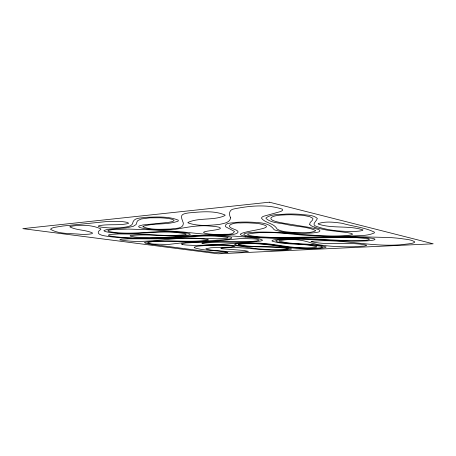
<?xml version="1.0" encoding="UTF-8"?>
<svg xmlns="http://www.w3.org/2000/svg" width="456" height="456" viewBox="0 0 456 456"><rect width="100%" height="100%" fill="white"/><g stroke="black" fill="none" stroke-linecap="round" stroke-linejoin="round"><path stroke-width="0.68" d="M227.783 239.845L241.258 238.511L254.482 238.876A11.394 1.254 1.3 0 1 257.891 239.411L259.082 240.238L256.7 240.973L250.823 241.543L215.967 241.834A56.419 5.461 1.4 0 0 206.79 241.954L185.934 242.951L181.237 243.874L181.944 244.382A9.53 0.952 1.8 0 0 182.651 244.547M210.586 241.366L186.544 242.432A42.625 4.195 1.6 0 0 181.157 242.951L168.64 244.422L154.162 244.125A11.679 1.163 2.1 0 1 149.779 243.578L148.274 243.219A13.532 1.351 2.1 0 1 147.693 242.94C151.962 240.603 159.001 241.891 164.183 241.344A48.125 4.634 1.9 0 1 166.964 241.327L202.019 241.327L224.54 239.662A117.146 14.033 2.6 0 0 226.296 239.428C229.391 239.28 235.746 237.679 228.519 236.692A15.287 1.721 1.6 0 0 224.711 236.225C206.705 234.646 188.641 236.385 170.664 237.473A136.344 17.071 3.2 0 1 166.491 237.69L156.072 238.066A68.81 8.043 2.6 0 1 138.863 238.135L121.769 237.456L110.745 236.14A15.111 1.63 2.5 0 1 108.471 235.239A14.803 1.602 2.5 0 1 108.522 235.028L109.389 234.652A16.57 1.79 2.5 0 1 110.66 234.412L118.936 233.939L131.305 234.065A67.727 6.823 2.3 0 1 134.583 234.156C151.552 234.19 168.697 236.721 185.603 234.589A12.192 1.414 2.1 0 0 186.048 233.945C162.222 228.866 137.712 235.912 113.629 232.862A16.256 1.864 2.6 0 1 107.308 232.001A15.874 1.818 2.6 0 1 106.174 231.751L104.321 231.118L103.945 230.491L107.32 229.453L125.981 227.886L133.198 226.387L136.082 224.551L137.148 221.485L137.917 220.493L141.377 218.965L149.853 217.82L160.027 217.78A13.948 1.909 2.4 0 1 163.493 217.985A14.113 1.932 2.4 0 1 167.683 218.424A13.76 1.881 2.4 0 1 170.276 218.846L173.195 219.655L174.146 220.664L172.516 221.57L168.178 222.414L142.762 224.973L139.211 225.937L138.635 226.489L138.989 227.065A19.232 2.394 2.3 0 0 140.779 227.789L142.534 228.205A17.607 2.189 2.3 0 0 144.746 228.593A18.177 2.263 2.3 0 0 151.272 229.317L156.613 229.647A21.158 2.645 2.3 0 0 159.891 229.761L163.117 229.813A23.25 2.913 2.3 0 0 168.224 229.756L172.79 229.533A28.848 3.642 2.4 0 0 175.212 229.334C186.88 227.339 198.599 224.814 210.529 226.096A13.532 1.727 1.7 0 1 217.586 226.894A13.315 1.699 1.7 0 1 218.789 227.156C228.256 230.571 191.486 230.799 207.902 233.831A12.853 1.539 1.6 0 0 213.853 234.361L217.729 234.498A14.923 1.795 1.6 0 0 221.576 234.509C225.253 233.711 232.748 235.541 234.43 231.637A50.485 6.133 2 0 0 234.048 231.209L226.033 226.968A62.033 8.179 0.8 0 1 225.469 226.484C224.392 222.123 234.247 223.235 236.721 222.328A20.4 2.736 1.2 0 1 242.09 222.083L245.596 222.049A18.73 2.519 1.2 0 1 249.181 222.106A19.414 2.605 1.2 0 1 257.207 222.585C263.534 222.881 270.294 224.056 274.039 229.579A54.617 7.005 0.3 0 0 274.905 230.041L282.338 231.944A27.628 3.5 0.6 0 0 289.269 232.748L297.574 233.215A20.554 2.576 0.6 0 0 301.935 233.295L306.215 233.25A18.742 2.343 0.6 0 0 315.273 232.623L317.764 232.195A20.794 2.605 0.7 0 0 319.092 231.825C323.492 229.111 310.211 228.034 309.037 227.379A99.607 11.907 1.5 0 0 306.723 226.963L284.025 223.24A88.937 13.11 -0.2 0 1 281.608 222.767C264.685 219.929 269.53 215.34 283.934 214.941A18.702 2.736 0.6 0 1 291.35 214.742L301.154 215.198A19.431 2.844 0.6 0 1 304.306 215.557L309.772 216.68L312.662 218.202A41.872 6.065 0.9 0 1 312.958 218.789C312.862 221.046 309.35 221.929 309.767 224.278M314.349 248.269L311.91 248.343A16.627 1.664 0.7 0 1 307.555 248.366L289.68 247.329A45.72 4.737 0.6 0 1 287.696 247.095L271.189 244.65A41.279 4.064 1.3 0 0 269.103 244.399L256.591 243.418A21.478 2.172 1.2 0 0 253.753 243.316L249.939 243.23A19.135 1.944 1.2 0 0 244.456 243.247L237.274 243.658A13.629 1.391 1.3 0 0 234.891 244.182A13.184 1.345 1.3 0 0 234.697 244.445L235.239 244.809A14.729 1.505 1.3 0 0 236.197 245.083C252.966 247.79 270.112 246.069 286.921 248.395A12.586 1.214 1 0 1 287.827 248.64L288.26 248.959L287.759 249.261A11.845 1.14 1 0 1 285.416 249.631L271.793 249.831L256.762 248.737A43.217 4.343 0.9 0 1 254.921 248.503L239.662 246.137A44.112 4.189 1.7 0 0 237.747 245.887L227.761 245.02A17.22 1.693 1.5 0 0 225.11 244.906L194.701 245.362A12.865 1.294 1.8 0 1 192.181 245.322L187.387 245.1A9.627 0.963 1.8 0 1 182.651 244.547M245.311 237C250.937 237.941 257.332 237.445 262.434 240.095A19.5 2.143 1.3 0 1 262.28 240.426A20.383 2.24 1.3 0 1 260.182 241.116C240.905 243.726 221.263 240.694 202.019 243.037A8.886 0.912 1.6 0 0 202.276 243.458C216.976 246.04 231.847 242.752 246.622 242.877A22.806 2.314 1.2 0 1 256.312 243.059C273.514 243.247 290.244 248.457 307.498 247.825A12.363 1.237 0.8 0 0 312.126 247.659L315.774 247.232A12.711 1.271 0.8 0 0 316.772 246.816C302.721 242.672 286.499 245.562 272.198 241.133A20.965 2.28 0.8 0 1 272.42 240.375A20.452 2.223 0.8 0 1 277.533 239.377L293.379 238.727L316.088 239.206A88.646 8.698 0.9 0 1 319.268 239.349L348.093 240.7A27.856 3.163 0.1 0 0 351.285 240.762L364.806 240.392A13.241 1.471 0.1 0 0 367.895 239.976L369.206 239.571L369.292 239.132A13.332 1.482 0.2 0 0 367.696 238.596L356.809 237.679L336.545 237.587A128.381 11.981 0.3 0 0 333.017 237.633L284.265 238.368L259.777 237.77A32.963 3.933 1 0 1 253.12 237.257L246.052 236.368A26.642 3.158 1.1 0 1 241.264 235.148A27.406 3.249 1 0 1 240.352 234.236C243.869 230.326 282.526 228.416 258.723 223.605A17.641 2.354 1.3 0 0 255.799 223.28L247.967 222.847A16.382 2.189 1.2 0 0 240.152 222.955C234.441 222.454 222.961 225.486 234.196 229.271C243.076 232.264 234.498 234.931 229.795 234.64A20.212 2.434 1.6 0 1 220.522 234.948L205.969 234.338L182.987 231.979A52.366 5.78 2.2 0 0 179.909 231.694L150.6 229.801L128.541 229.077L112.461 229.59L108.465 230.303L107.907 230.759L108.209 231.124A13.452 1.545 2.6 0 0 110.677 231.859C131.02 235.267 151.517 230.702 171.952 231.745A21.175 2.434 2.1 0 1 176.301 231.956L187.023 233.09A15.339 1.778 2.1 0 1 189.97 233.951A14.917 1.727 2 0 1 190.237 234.31L189.895 234.652A16.405 1.898 2.1 0 1 188.06 235.136C168.954 237.388 149.648 233.523 130.564 235.558A10.898 1.186 2.4 0 0 130.399 236.157L134.32 236.977A11.964 1.305 2.4 0 0 136.726 237.234L149.306 237.741L165.608 237.285A141.548 17.841 3.3 0 0 168.139 237.154L198.656 235.353L220.077 235.427A54.703 5.814 1.6 0 1 245.254 237.006M314.235 227.082L316.567 227.84A110.415 14.837 -0.9 0 0 318.128 228.279L326.353 230.023A58.738 7.735 -0.3 0 0 328.656 230.377L347.472 232.617L351.012 233.307L352.534 234.042L351.969 234.64L350.305 235.074A15.071 1.801 0.3 0 1 346.942 235.501C317.308 237.787 287.901 231.454 258.29 232.104A22.578 2.679 1.1 0 0 251.706 232.446A21.654 2.571 1.1 0 0 248.697 232.76A22.344 2.651 1.1 0 0 244.786 233.592A23.359 2.77 1 0 0 246.086 235.575A24.225 2.873 1 0 0 250.167 236.368C274.073 239.235 298.23 237.502 322.221 237.405C338.996 237.371 355.891 236.202 372.575 238.363A17.248 1.909 0.1 0 1 374.53 238.91L374.946 239.252A15.943 1.767 0.1 0 1 374.764 239.6A16.302 1.807 0.1 0 1 372.136 240.329L369.44 240.665A18.223 2.023 0.1 0 1 366.977 240.865C337.793 242.392 308.604 237.308 279.431 239.759A17.453 1.898 0.8 0 0 275.709 240.694C277.294 242.843 281.825 242.176 284.441 242.888A37.346 4.121 0.6 0 0 286.807 243.122L310.963 244.946A40.316 3.95 0.9 0 1 313.312 245.163L320.545 246.154L322.489 247.078A15.971 1.596 0.7 0 1 321.662 247.511L320.585 247.739A14.848 1.482 0.7 0 1 319.097 247.944A15.225 1.522 0.7 0 1 314.349 248.269M314.281 227.077A75.536 10.106 -0.5 0 1 309.698 224.278M227.664 239.833A83.117 9.684 2.2 0 1 210.7 241.384M230.582 217.814C230.069 222.955 223.183 223.474 219.256 224.46C208.99 225.446 197.887 226.427 188.06 222.887L187.9 222.46C199.266 217.233 213.579 220.881 225.03 215.54L225.076 215.027C213.932 210.25 200.634 211.875 188.733 212.895C179.692 214.12 180.707 216.036 183.346 223.109C183.654 229.237 174.557 228.142 170.572 229.054C161.447 229.129 151.392 230.263 142.876 226.746L143.024 226.375C154.288 222.665 167.027 225.304 178.182 221.103L178.325 220.197C168.184 215.996 156.465 217.062 145.663 217.318C141.656 218.27 134.759 217.267 132.981 221.986C133.061 224.956 129.88 226.244 127.435 226.723C118.811 228.433 109.867 228.285 101.186 227.128A10.129 1.22 2.8 0 1 98.342 226.125L98.667 225.811C108.448 223.696 118.811 225.857 128.518 223.423L128.05 222.693L126.836 222.328A10.003 1.282 2.8 0 0 120.162 221.462L106.909 221.542L62.865 226.022L53.956 227.453L51.374 228.336L50.536 229.317C59.257 234.384 70.817 233.215 80.706 234.304A15.276 1.647 3 0 0 89.376 234.133L91.776 233.74L92.38 233.483L92.357 232.873C85.266 229.727 76.876 230.417 69.933 226.94L69.882 226.586C79.686 224.517 91.724 224.643 100.884 228.923L100.873 229.328C93.936 233.979 102.281 235.558 106.533 236.157C120.612 238.363 134.913 238.511 149.129 238.545A71.233 8.322 2.6 0 0 156.573 238.454C180.308 238.477 204.282 233.614 227.875 237.479A10.967 1.237 1.6 0 1 227.094 238.254L217.267 238.784L184.537 238.003L156.419 238.847L128.791 238.801L121.091 239.195L119.763 239.839C149.004 245.294 178.803 234.184 208.153 239.742L208.392 239.987C187.45 243.293 165.505 238.699 144.529 242.392L145.088 243.116L148.519 243.92L211.858 252.191L221.519 252.898L227.983 252.43C217.107 250.105 205.479 251.119 194.729 247.864A27.485 2.628 1.5 0 1 194.279 247.186L197.516 246.189L207.018 245.396L217.734 245.111L229.094 245.425L235.062 246.337L230.559 247.095L210.991 247.756L205.838 248.737L206.961 249.358L211.704 250.162L229.83 251.746L241.885 252.037L248.412 251.37L243.994 250.486L221.855 248.742A9.519 0.906 1.4 0 1 221.012 248.167C238.374 245.944 255.782 249.962 273.172 250.15A19.34 1.875 1 0 0 281.985 250.15L288.979 249.74L291.646 248.982C274.375 244.878 255.725 248.434 238.351 244.593L238.425 244.37C263.642 240.802 288.488 250.424 313.802 248.64A19.825 1.984 0.7 0 0 319.85 248.355L325.151 247.648L326.177 246.958C311.072 242.501 294.359 245.317 279.175 241.093L279.152 240.819C289.645 238.505 301.199 239.383 311.391 243.014C322.084 245.983 333.285 246.485 344.32 246.787A24.139 2.497 0.3 0 0 354.244 246.73L364.207 246.058L366.202 245.619L366.533 245.128C348.395 241.401 329.101 245.83 311.117 241.634L311.3 241.372C342.752 238.135 374.211 248.383 405.817 244.159A25.889 2.725 -0.1 0 0 413.261 242.98L414.504 242.415L414.721 241.828C410.639 239.24 405.316 239.377 400.664 238.505A49.18 5.227 0.1 0 0 389.099 237.502L354.38 236.653L274.506 237.53L258.603 236.784L252.367 236.048L248.531 235.131A19.899 2.36 1 0 1 247.853 234.15C269.165 229.841 291.247 234.948 312.776 235.701C325.191 236.487 337.645 236.493 350.077 236.117C358.091 235.359 366.898 236.333 374.336 232.902L374.382 232.15C364.515 227.287 352.813 226.455 342.262 223.303C334.402 222.237 325.84 221.023 318.225 223.605L318.197 224.027C332.401 228.918 348.726 225.15 362.919 229.898L362.714 230.263A11.793 1.482 0 0 1 353.742 231.454C341.567 231.54 329.129 230.662 317.524 226.774C310.268 224.808 316.287 221.861 317.359 218.458C313.038 214.519 306.141 215.312 300.692 214.36A22.897 3.357 0.6 0 0 286.277 214.041C279.642 214.799 271.639 213.727 266.036 217.882L265.962 218.407C271.434 223.343 280.172 222.779 287.046 224.597C296.428 226.683 306.671 226.489 315.495 230.44L315.58 230.833C308.832 233.842 300.669 232.4 293.396 232.486C287.964 231.859 281.962 232.03 277.145 229.1C273.919 222.967 265.603 223.349 261.584 218.373L261.613 217.848A43.73 6.316 0.5 0 1 263.437 216.309L280.793 211.493L282.566 210.364L282.389 209.184C267.222 204.157 250.099 205.707 234.578 208.808C229.18 209.241 228.53 213.95 230.582 217.814M269.393 202.185L22.8 228.65L218.15 253.815L433.2 243.806L269.393 202.185"/></g></svg>
